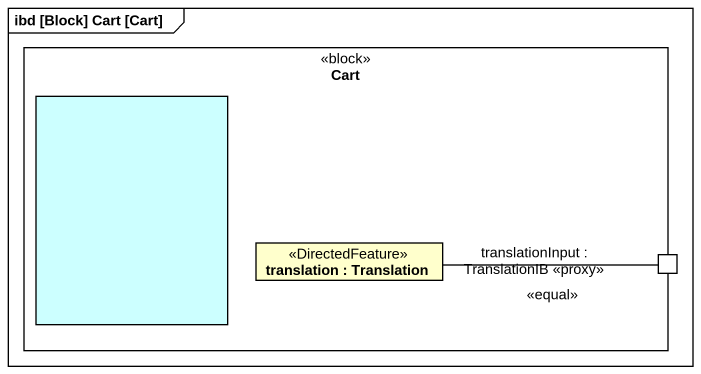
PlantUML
@startuml
mainframe ibd [Block] Cart [Cart]
rectangle Cart <<block>> {
  rectangle " " as rectangle1 #CCFFFF
  rectangle "translation : Translation" as translation <<DirectedFeature>>
  port "translationInput : TranslationIB <<proxy>>" as translationInput
}
translation -right- translationInput : <<equal>>
@enduml
